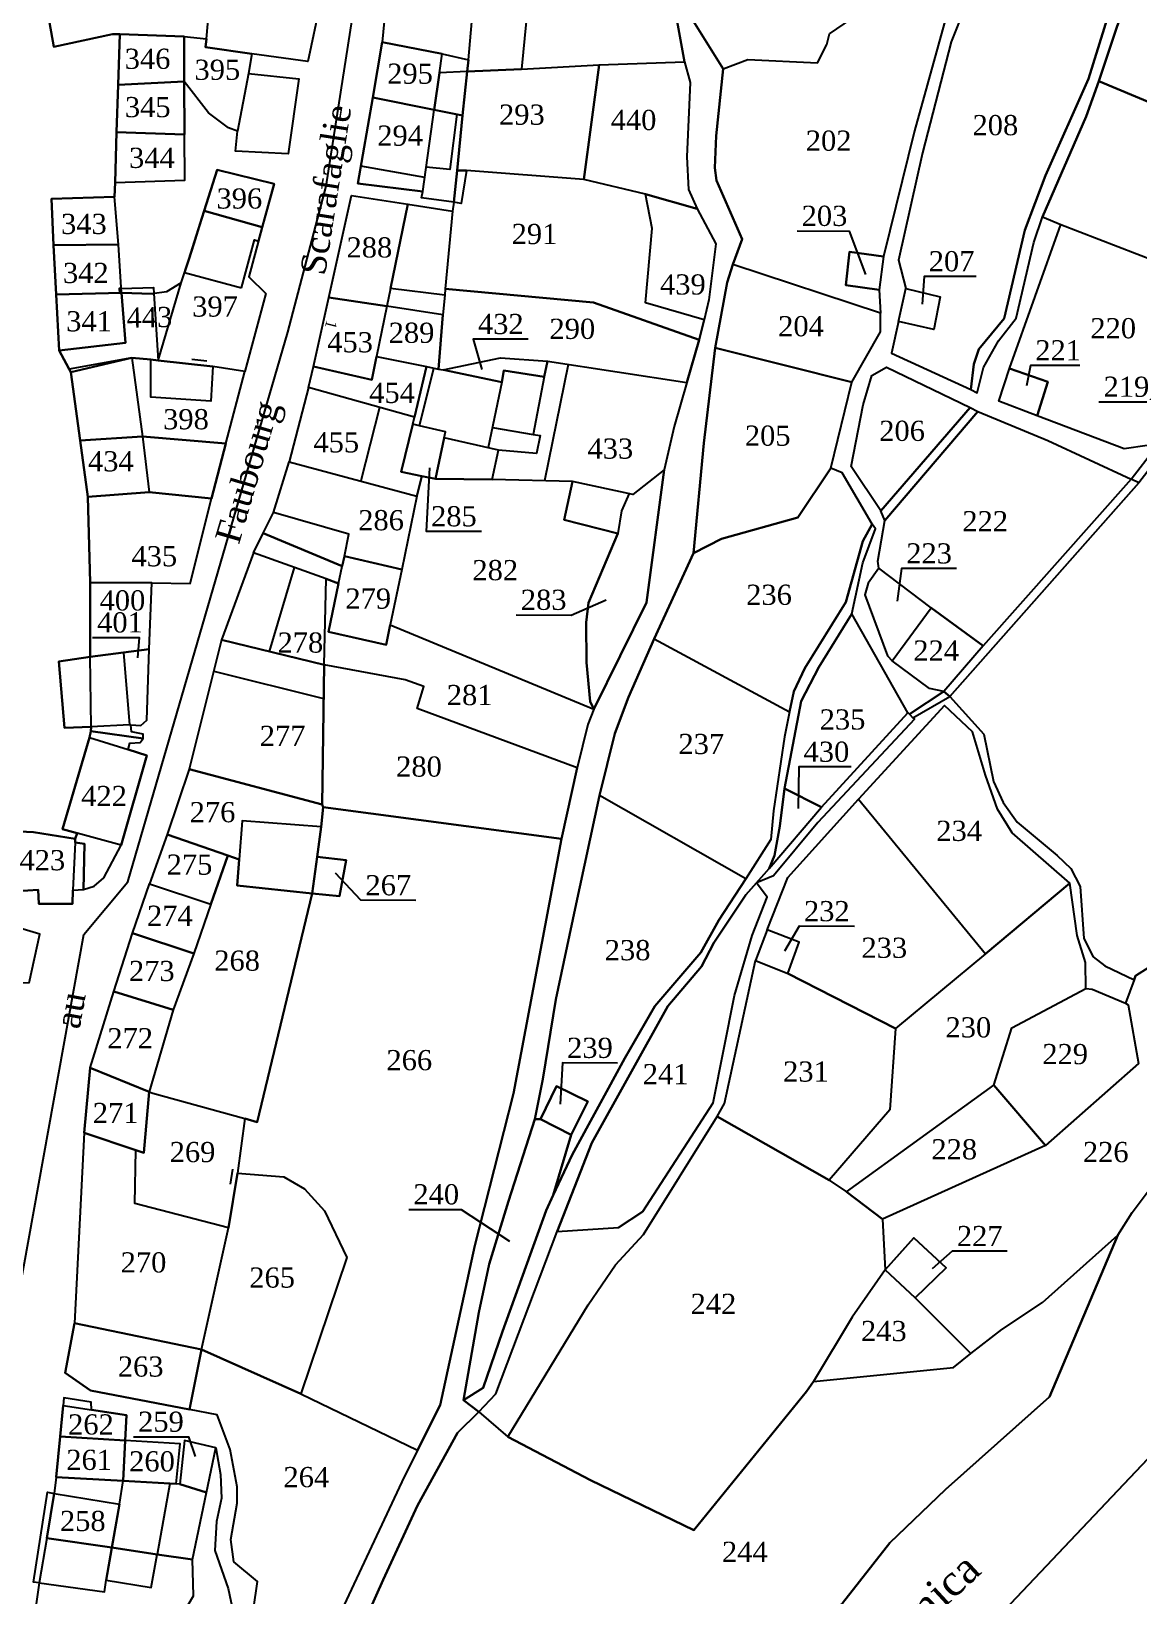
# Model space of a CAD drawing. Extents: x 1207165 to 1207735, y 6152763 to 6153552.
# Drawn here: x 1207307.9 to 1207417.7, y 6153035.8 to 6153190.9 of the extents above; entities that cross this region are included whole.
import ezdxf

# ---------------------------------------------------------------- set-up
doc = ezdxf.new("R2010")
doc.units = 0
doc.linetypes.add('CONTINU', pattern=[0])
doc.layers.get('0').update_dxf_attribs({"linetype": 'CONTINU'})
for name, color, linetype in [('1LIEUDIT', 7, 'CONTINU'), ('1PARCELLE', 7, 'CONTINU'), ('1SECTION', 7, 'CONTINU'), ('1SUBDFISC', 7, 'CONTINU'), ('1SUBDSECT', 7, 'CONTINU'), ('1TRONFLUV', 7, 'CONTINU'), ('1ZONCOMM', 7, 'CONTINU'), ('3BATIDUR', 7, 'CONTINU'), ('3BATILEGER', 7, 'CONTINU'), ('3CHEMIN', 7, 'CONTINU'), ('3CIME', 7, 'CONTINU'), ('3FISCLINE', 7, 'CONTINUOUS'), ('3FLECHEPAR', 7, 'CONTINU'), ('3LIMNONPARC', 7, 'CONTINU'), ('3MURNONMI', 7, 'CONTINU'), ('3NUMVOIE', 7, 'CONTINU'), ('3PARCELLETEX', 7, 'CONTINU'), ('3PONT', 7, 'CONTINU'), ('3TRONFLUVTEX', 7, 'CONTINU'), ('3ZONCOMMTEX', 7, 'CONTINU')]:
    doc.layers.add(name, color=color, linetype=linetype)
doc.styles.get("Standard").update_dxf_attribs({"font": 'Times New Roman'})

# ---------------------------------------------------------------- blocks, each defined once
blk = doc.blocks.new('MURNOMI')
blk.add_line((-0.75, 0.5), (0.75, 0.5))

msp = doc.modelspace()

# ---------------------------------------------------------------- linework, layer by layer
at = {"layer": '1LIEUDIT'}
for points in [[(1207532.13, 6153272.88), (1207497.33, 6153228.06), (1207495.5, 6153225.64), (1207492.84, 6153222.69), (1207448.62, 6153096.07), (1207422.78, 6153053.73), (1207351.23, 6152978.21)], [(1207338, 6153026.56), (1207342.82, 6153037.37), (1207346.25, 6153044.75), (1207350.2, 6153051.95), (1207352.31, 6153054.03), (1207350.79, 6153055.17), (1207352.32, 6153063.87), (1207353.33, 6153068.65), (1207355.25, 6153074.91), (1207357.86, 6153083.03), (1207358.67, 6153086.99), (1207359.96, 6153094.91), (1207361.87, 6153103.92), (1207364.28, 6153115.11), (1207365.81, 6153121.27), (1207367.17, 6153124.87), (1207369.7, 6153130.66), (1207373.59, 6153139.14), (1207374.63, 6153150.05), (1207375.76, 6153159.49), (1207376.95, 6153165.97), (1207377.51, 6153167.76), (1207378.42, 6153170.25), (1207375.87, 6153176.09), (1207375.7, 6153177.33), (1207375.83, 6153180.51), (1207376.54, 6153187.14), (1207373.56, 6153191.9)], [(1207373.56, 6153191.9), (1207376.54, 6153187.14), (1207375.83, 6153180.51), (1207375.7, 6153177.33), (1207375.87, 6153176.09), (1207378.42, 6153170.25), (1207377.51, 6153167.76), (1207376.95, 6153165.97), (1207375.76, 6153159.49), (1207374.63, 6153150.05), (1207373.59, 6153139.14), (1207369.7, 6153130.66), (1207367.17, 6153124.87), (1207365.81, 6153121.27), (1207364.28, 6153115.11), (1207361.87, 6153103.92), (1207359.96, 6153094.91), (1207358.67, 6153086.99), (1207357.86, 6153083.03), (1207355.25, 6153074.91), (1207353.33, 6153068.65), (1207352.32, 6153063.87), (1207350.79, 6153055.17), (1207352.31, 6153054.03), (1207350.2, 6153051.95), (1207346.25, 6153044.75), (1207342.82, 6153037.37), (1207338, 6153026.56)]]:
    msp.add_lwpolyline(points, dxfattribs=at)
at = {"layer": '1PARCELLE'}
for points in [[(1207354.68, 6153216.56), (1207357.89, 6153215.72), (1207359.07, 6153215.41), (1207361.03, 6153214.89), (1207363.07, 6153214.37), (1207361.07, 6153209.79), (1207360.4, 6153205.92), (1207359.69, 6153201.77), (1207357.47, 6153196.59), (1207356.55, 6153187.13), (1207351.16, 6153186.88), (1207351.28, 6153188.04), (1207351.94, 6153195.62), (1207352.14, 6153199.07), (1207352.42, 6153203.75), (1207352.84, 6153207.62), (1207352.9, 6153208.23), (1207353.97, 6153213.78), (1207354.68, 6153216.56)], [(1207372.79, 6153210.84), (1207367.62, 6153212.89), (1207364.16, 6153214.08), (1207363.07, 6153214.37), (1207361.07, 6153209.79), (1207360.4, 6153205.92), (1207359.69, 6153201.77), (1207357.47, 6153196.59), (1207356.55, 6153187.13), (1207364.24, 6153187.56), (1207372.71, 6153187.86), (1207371.4, 6153195.14), (1207370.49, 6153199.59), (1207370.88, 6153202.44), (1207372.79, 6153210.84)], [(1207376.54, 6153187.14), (1207378.97, 6153188.08), (1207385.89, 6153187.74), (1207386.83, 6153189.56), (1207387.07, 6153190.61), (1207392.26, 6153194.2), (1207399.11, 6153194.03), (1207404.12, 6153206.34), (1207405.04, 6153208.37), (1207403.4, 6153208.47), (1207400.81, 6153208.97), (1207394.82, 6153210.93), (1207382.79, 6153212.93), (1207375.26, 6153213.85), (1207372.73, 6153200.11), (1207372.86, 6153198.94), (1207373.51, 6153197.06), (1207373.4, 6153194.02), (1207373.56, 6153191.9), (1207376.54, 6153187.14)], [(1207416.31, 6153197.65), (1207405.26, 6153202.38), (1207400.57, 6153193.4), (1207399.14, 6153189.84), (1207396.3, 6153178.81), (1207393.92, 6153168.19), (1207394.66, 6153165.37), (1207398.04, 6153164.55), (1207397.41, 6153161.3), (1207393.91, 6153162.09), (1207393.24, 6153158.96), (1207401.09, 6153155.37), (1207401.39, 6153157.89), (1207401.88, 6153159.37), (1207404.4, 6153162.41), (1207406.45, 6153171.17), (1207408.48, 6153176.58), (1207412.77, 6153186.16), (1207416.31, 6153197.65)], [(1207352.14, 6153199.07), (1207349.42, 6153199.58), (1207348.51, 6153191.99), (1207343.03, 6153192.85), (1207342.74, 6153189.78), (1207348.69, 6153188.63), (1207351.28, 6153188.04), (1207351.94, 6153195.62), (1207352.14, 6153199.07)], [(1207425.09, 6153165.91), (1207425.74, 6153165.64), (1207429.11, 6153164.43), (1207431.76, 6153168.51), (1207441.71, 6153184.71), (1207442.18, 6153185.91), (1207438.05, 6153188.94), (1207426.33, 6153193.83), (1207417.48, 6153197.03), (1207413.79, 6153185.92), (1207430.15, 6153179.09), (1207425.09, 6153165.91)], [(1207329.83, 6153188.64), (1207325.23, 6153189.29), (1207325.32, 6153190.14), (1207325.79, 6153195.35), (1207336.59, 6153193.62), (1207335.38, 6153187.87), (1207329.83, 6153188.64)], [(1207392.02, 6153165.23), (1207392.13, 6153162.93), (1207377.51, 6153167.76), (1207378.42, 6153170.25), (1207375.87, 6153176.09), (1207375.7, 6153177.33), (1207375.83, 6153180.51), (1207376.54, 6153187.14), (1207378.97, 6153188.08), (1207385.89, 6153187.74), (1207386.83, 6153189.56), (1207387.07, 6153190.61), (1207392.26, 6153194.2), (1207399.11, 6153194.03), (1207395.5, 6153181.01), (1207392.42, 6153168.55), (1207389.06, 6153169.02), (1207388.71, 6153165.72), (1207392.02, 6153165.23)], [(1207316.72, 6153190.6), (1207316.56, 6153185.57), (1207323.11, 6153185.9), (1207323.09, 6153190.36), (1207316.72, 6153190.6)], [(1207323.11, 6153185.9), (1207323.09, 6153190.36), (1207325.32, 6153190.14), (1207325.23, 6153189.29), (1207329.83, 6153188.64), (1207329.48, 6153186.69), (1207334.47, 6153186.17), (1207333.43, 6153178.72), (1207328.19, 6153178.98), (1207328.4, 6153180.96), (1207327.51, 6153181.29), (1207325.53, 6153182.78), (1207323.11, 6153185.9)], [(1207342.74, 6153189.78), (1207348.69, 6153188.63), (1207351.28, 6153188.04), (1207351.16, 6153186.88), (1207350.71, 6153182.54), (1207347.9, 6153183.09), (1207341.8, 6153184.3), (1207342.74, 6153189.78)], [(1207368.85, 6153174.72), (1207362.72, 6153176.19), (1207364.24, 6153187.56), (1207372.71, 6153187.86), (1207373.26, 6153185.78), (1207372.94, 6153178.42), (1207373.1, 6153175.19), (1207373.95, 6153173.27), (1207368.85, 6153174.72)], [(1207350.71, 6153182.54), (1207351.16, 6153186.88), (1207356.55, 6153187.13), (1207364.24, 6153187.56), (1207362.72, 6153176.19), (1207351.1, 6153177.07), (1207350.16, 6153177.06), (1207350.71, 6153182.54)], [(1207316.56, 6153185.57), (1207316.41, 6153180.87), (1207323.14, 6153180.63), (1207323.11, 6153185.9), (1207316.56, 6153185.57)], [(1207410.01, 6153171.73), (1207425.09, 6153165.91), (1207430.15, 6153179.09), (1207413.79, 6153185.92), (1207412.52, 6153182.43), (1207408.21, 6153172.47), (1207410.01, 6153171.73)], [(1207341.8, 6153184.3), (1207347.9, 6153183.09), (1207350.71, 6153182.54), (1207350.16, 6153177.06), (1207349.85, 6153173.92), (1207346.65, 6153174.36), (1207346.75, 6153175), (1207340.33, 6153175.79), (1207341.8, 6153184.3)], [(1207316.41, 6153180.87), (1207316.25, 6153175.87), (1207323.16, 6153176.1), (1207323.14, 6153180.63), (1207316.41, 6153180.87)], [(1207325.09, 6153173.08), (1207326.37, 6153177.13), (1207332.02, 6153175.74), (1207330.85, 6153171.45), (1207325.09, 6153173.08)], [(1207350.16, 6153177.06), (1207349.85, 6153173.92), (1207349.7, 6153173.05), (1207348.99, 6153165.34), (1207363.69, 6153164), (1207374.15, 6153160.29), (1207374.67, 6153162.27), (1207368.83, 6153163.96), (1207369.49, 6153171.34), (1207368.85, 6153174.72), (1207362.72, 6153176.19), (1207351.1, 6153177.07), (1207350.16, 6153177.06)], [(1207316.21, 6153174.46), (1207309.97, 6153174.26), (1207310.16, 6153169.68), (1207316.58, 6153169.75), (1207316.21, 6153174.46)], [(1207349.7, 6153173.05), (1207348.99, 6153165.34), (1207348.94, 6153164.73), (1207348.74, 6153162.78), (1207343.21, 6153163.62), (1207337.45, 6153164.49), (1207339.7, 6153174.58), (1207345.27, 6153173.73), (1207349.7, 6153173.05)], [(1207374.67, 6153162.27), (1207368.83, 6153163.96), (1207369.49, 6153171.34), (1207368.85, 6153174.72), (1207373.95, 6153173.27), (1207375.8, 6153169.8), (1207375.11, 6153164.25), (1207374.67, 6153162.27)], [(1207325.09, 6153173.08), (1207330.85, 6153171.45), (1207329.52, 6153166.54), (1207331.19, 6153164.87), (1207329.13, 6153157.16), (1207325.94, 6153157.63), (1207320.54, 6153158.25), (1207322.8, 6153165.95), (1207323.57, 6153168.25), (1207325.09, 6153173.08)], [(1207407.67, 6153152.76), (1207408.73, 6153156.14), (1207404.93, 6153157.43), (1207410.01, 6153171.73), (1207425.09, 6153165.91), (1207425.74, 6153165.64), (1207423.38, 6153161.51), (1207426.34, 6153160.03), (1207422.89, 6153154.65), (1207418.57, 6153149.83), (1207416.3, 6153149.47), (1207407.67, 6153152.76)], [(1207310.16, 6153169.68), (1207310.42, 6153164.77), (1207316.88, 6153164.94), (1207316.58, 6153169.75), (1207310.16, 6153169.68)], [(1207392.13, 6153162.93), (1207377.51, 6153167.76), (1207376.95, 6153165.97), (1207375.76, 6153159.49), (1207389.3, 6153156.1), (1207392.13, 6153161.09), (1207392.13, 6153162.93)], [(1207392.02, 6153165.23), (1207388.71, 6153165.72), (1207389.06, 6153169.02), (1207392.42, 6153168.55), (1207392.02, 6153165.23)], [(1207310.42, 6153164.77), (1207310.7, 6153159.22), (1207317.29, 6153159.99), (1207316.88, 6153164.94), (1207310.42, 6153164.77)], [(1207310.7, 6153159.22), (1207311.87, 6153157.09), (1207317.93, 6153158.51), (1207319.79, 6153158.34), (1207320.54, 6153158.25), (1207322.8, 6153165.95), (1207321.37, 6153165.03), (1207319.93, 6153164.85), (1207316.88, 6153164.94), (1207317.29, 6153159.99), (1207310.7, 6153159.22)], [(1207374.15, 6153160.29), (1207363.69, 6153164), (1207348.99, 6153165.34), (1207348.94, 6153164.73), (1207348.74, 6153162.78), (1207348.33, 6153157.39), (1207348.77, 6153157.3), (1207354.47, 6153158.52), (1207359.13, 6153158.16), (1207372.95, 6153156.05), (1207374.15, 6153160.29)], [(1207393.91, 6153162.09), (1207394.66, 6153165.37), (1207398.04, 6153164.55), (1207397.41, 6153161.3), (1207393.91, 6153162.09)], [(1207343.21, 6153163.62), (1207342.18, 6153158.64), (1207341.71, 6153156.32), (1207335.92, 6153157.66), (1207337.45, 6153164.49), (1207343.21, 6153163.62)], [(1207348.74, 6153162.78), (1207343.21, 6153163.62), (1207342.18, 6153158.64), (1207347.13, 6153157.63), (1207347.86, 6153157.49), (1207348.33, 6153157.39), (1207348.74, 6153162.78)], [(1207311.87, 6153157.09), (1207312.79, 6153150.32), (1207318.99, 6153150.69), (1207327.23, 6153150), (1207329.13, 6153157.16), (1207325.94, 6153157.63), (1207320.54, 6153158.25), (1207319.79, 6153158.34), (1207317.93, 6153158.51), (1207311.87, 6153157.09)], [(1207342.18, 6153158.64), (1207347.13, 6153157.63), (1207345.93, 6153152.63), (1207335.44, 6153155.56), (1207335.92, 6153157.66), (1207341.71, 6153156.32), (1207342.18, 6153158.64)], [(1207348.77, 6153157.3), (1207354.47, 6153158.52), (1207359.13, 6153158.16), (1207358.78, 6153156.61), (1207354.78, 6153157.24), (1207354.61, 6153156.1), (1207348.77, 6153157.3)], [(1207389.3, 6153156.1), (1207375.76, 6153159.49), (1207374.63, 6153150.05), (1207373.59, 6153139.14), (1207376.37, 6153140.57), (1207383.93, 6153142.68), (1207387.22, 6153147.56), (1207389.3, 6153156.1)], [(1207347.13, 6153157.63), (1207347.86, 6153157.49), (1207348.33, 6153157.39), (1207348.77, 6153157.3), (1207354.61, 6153156.1), (1207354.78, 6153157.24), (1207358.78, 6153156.61), (1207359.13, 6153158.16), (1207372.95, 6153156.05), (1207371.67, 6153151.69), (1207370.7, 6153147.4), (1207367.58, 6153144.96), (1207361.59, 6153146.25), (1207353.63, 6153146.45), (1207348.02, 6153146.5), (1207348.89, 6153150.56), (1207349.02, 6153151.18), (1207346.43, 6153151.77), (1207345.77, 6153151.92), (1207345.93, 6153152.63), (1207347.13, 6153157.63)], [(1207401.04, 6153153.58), (1207392.16, 6153143.33), (1207389.24, 6153147.72), (1207390.42, 6153153.84), (1207391.28, 6153156.75), (1207392.72, 6153157.57), (1207401.04, 6153153.58)], [(1207407.67, 6153152.76), (1207403.86, 6153154.21), (1207404.93, 6153157.43), (1207408.73, 6153156.14), (1207407.67, 6153152.76)], [(1207345.77, 6153151.92), (1207345.93, 6153152.63), (1207335.44, 6153155.56), (1207333.53, 6153148.2), (1207346.18, 6153144.8), (1207346.68, 6153146.78), (1207344.62, 6153147.22), (1207345.77, 6153151.92)], [(1207402.3, 6153129.97), (1207397.17, 6153133.73), (1207391.98, 6153137.65), (1207391.86, 6153138.35), (1207392.57, 6153142.39), (1207401.79, 6153153.17), (1207408.71, 6153150.3), (1207416.98, 6153146.48), (1207402.3, 6153129.97)], [(1207312.79, 6153150.32), (1207313.55, 6153144.72), (1207319.62, 6153145.2), (1207325.8, 6153144.56), (1207327.23, 6153150), (1207318.99, 6153150.69), (1207312.79, 6153150.32)], [(1207348.02, 6153146.5), (1207348.89, 6153150.56), (1207349.02, 6153151.18), (1207346.43, 6153151.77), (1207345.77, 6153151.92), (1207344.62, 6153147.22), (1207346.68, 6153146.78), (1207348.02, 6153146.5)], [(1207346.18, 6153144.8), (1207344.69, 6153137.53), (1207338.99, 6153138.86), (1207338.78, 6153137.84), (1207330.93, 6153141.11), (1207331.95, 6153143.16), (1207333.53, 6153148.2), (1207346.18, 6153144.8)], [(1207387.22, 6153147.56), (1207383.93, 6153142.68), (1207376.37, 6153140.57), (1207373.59, 6153139.14), (1207369.7, 6153130.66), (1207383.13, 6153123.42), (1207383.54, 6153125.43), (1207384.63, 6153127.74), (1207388.7, 6153134.28), (1207390.4, 6153140.34), (1207391.32, 6153142.01), (1207388.35, 6153147.11), (1207387.22, 6153147.56)], [(1207361.59, 6153146.25), (1207353.63, 6153146.45), (1207348.02, 6153146.5), (1207346.68, 6153146.78), (1207346.18, 6153144.8), (1207344.69, 6153137.53), (1207343.54, 6153132.04), (1207363.71, 6153123.69), (1207363.35, 6153124.43), (1207363, 6153128.29), (1207362.95, 6153132.27), (1207363.18, 6153134.22), (1207366.11, 6153141.09), (1207360.78, 6153142.45), (1207361.59, 6153146.25)], [(1207370.7, 6153147.4), (1207367.58, 6153144.96), (1207361.59, 6153146.25), (1207360.78, 6153142.45), (1207366.11, 6153141.09), (1207363.18, 6153134.22), (1207362.95, 6153132.27), (1207363, 6153128.29), (1207363.35, 6153124.43), (1207363.71, 6153123.69), (1207368.94, 6153134.26), (1207370.7, 6153147.4)], [(1207313.55, 6153144.72), (1207313.79, 6153136.25), (1207319.9, 6153136.2), (1207323.7, 6153136.12), (1207325.8, 6153144.56), (1207319.62, 6153145.2), (1207313.55, 6153144.72)], [(1207344.69, 6153137.53), (1207343.54, 6153132.04), (1207343.14, 6153130.06), (1207337.43, 6153131.35), (1207338.42, 6153136.12), (1207337.17, 6153136.6), (1207329.97, 6153139.18), (1207330.93, 6153141.11), (1207338.78, 6153137.84), (1207338.99, 6153138.86), (1207344.69, 6153137.53)], [(1207336.98, 6153128.06), (1207337.17, 6153136.6), (1207329.97, 6153139.18), (1207326.82, 6153130.56), (1207336.98, 6153128.06)], [(1207343.54, 6153132.04), (1207363.71, 6153123.69), (1207363.12, 6153122.16), (1207362.05, 6153117.85), (1207346.21, 6153123.76), (1207346.86, 6153125.91), (1207345, 6153126.6), (1207336.98, 6153128.06), (1207337.17, 6153136.6), (1207338.42, 6153136.12), (1207337.43, 6153131.35), (1207343.14, 6153130.06), (1207343.54, 6153132.04)], [(1207393.3, 6153128.47), (1207397.17, 6153133.73), (1207391.98, 6153137.65), (1207390.92, 6153136.18), (1207390.59, 6153135.02), (1207392.84, 6153128.98), (1207393.3, 6153128.47)], [(1207313.79, 6153136.25), (1207313.79, 6153128.85), (1207317.09, 6153129.29), (1207319.64, 6153129.63), (1207319.9, 6153136.2), (1207313.79, 6153136.25)], [(1207402.3, 6153129.97), (1207398.41, 6153125.42), (1207397.01, 6153125.74), (1207393.3, 6153128.47), (1207397.17, 6153133.73), (1207402.3, 6153129.97)], [(1207386.28, 6153113.97), (1207394.86, 6153123.3), (1207389.3, 6153133.13), (1207386.03, 6153127.83), (1207384.28, 6153124.46), (1207382.61, 6153115.83), (1207386.28, 6153113.97)], [(1207336.98, 6153128.06), (1207326.82, 6153130.56), (1207323.61, 6153117.72), (1207336.8, 6153114.23), (1207336.98, 6153128.06)], [(1207369.7, 6153130.66), (1207383.13, 6153123.42), (1207382.63, 6153120.94), (1207381.52, 6153113.6), (1207381.27, 6153110.76), (1207378.78, 6153106.85), (1207364.28, 6153115.11), (1207365.81, 6153121.27), (1207367.17, 6153124.87), (1207369.7, 6153130.66)], [(1207313.79, 6153128.85), (1207310.69, 6153128.41), (1207311.23, 6153121.82), (1207313.88, 6153121.94), (1207313.84, 6153121.5), (1207319.03, 6153120.77), (1207319.03, 6153121.21), (1207317.87, 6153121.42), (1207317.82, 6153122.12), (1207318.8, 6153122.07), (1207319.42, 6153122.6), (1207319.64, 6153129.63), (1207317.09, 6153129.29), (1207313.79, 6153128.85)], [(1207362.05, 6153117.85), (1207346.21, 6153123.76), (1207346.86, 6153125.91), (1207345, 6153126.6), (1207336.98, 6153128.06), (1207336.8, 6153114.23), (1207336.87, 6153113.97), (1207360.52, 6153110.81), (1207362.05, 6153117.85)], [(1207410.91, 6153106.44), (1207405.2, 6153111.43), (1207403.75, 6153113.78), (1207402.54, 6153117.12), (1207401.27, 6153121.43), (1207398.47, 6153124.03), (1207389.94, 6153114.76), (1207402.53, 6153099.42), (1207410.91, 6153106.44)], [(1207313.84, 6153121.5), (1207313.72, 6153120.87), (1207311.05, 6153111.78), (1207312.51, 6153111.38), (1207312.3, 6153110.81), (1207312.29, 6153110.46), (1207313.23, 6153110.33), (1207313.11, 6153105.79), (1207314.2, 6153106.15), (1207315.15, 6153106.95), (1207316.85, 6153110.19), (1207319.4, 6153119.1), (1207317.55, 6153119.67), (1207317.73, 6153120.3), (1207318.75, 6153120.37), (1207319.03, 6153120.77), (1207313.84, 6153121.5)], [(1207336.8, 6153114.23), (1207323.61, 6153117.72), (1207321.43, 6153111.27), (1207327.44, 6153109.17), (1207328.57, 6153108.78), (1207328.37, 6153106.21), (1207335.8, 6153105.42), (1207336.28, 6153109.04), (1207336.68, 6153112.03), (1207336.87, 6153113.97), (1207336.8, 6153114.23)], [(1207361.47, 6153081.5), (1207359.68, 6153075.5), (1207361.57, 6153079.49), (1207366.78, 6153089.09), (1207369.77, 6153094.23), (1207374.33, 6153099.56), (1207376.11, 6153102.77), (1207378.78, 6153106.85), (1207364.28, 6153115.11), (1207361.87, 6153103.92), (1207359.96, 6153094.91), (1207358.67, 6153086.99), (1207357.86, 6153083.03), (1207358.44, 6153083.04), (1207360.02, 6153086.31), (1207363.12, 6153084.79), (1207361.47, 6153081.5)], [(1207386.28, 6153113.97), (1207382.61, 6153115.83), (1207382.15, 6153112.07), (1207381.63, 6153109.16), (1207381.11, 6153107.9), (1207386.28, 6153113.97)], [(1207336.87, 6153113.97), (1207336.68, 6153112.03), (1207336.28, 6153109.04), (1207339.15, 6153108.7), (1207338.5, 6153105.14), (1207335.8, 6153105.42), (1207330.35, 6153082.73), (1207329.12, 6153083.1), (1207328.38, 6153077.69), (1207333, 6153077.31), (1207335.02, 6153076.13), (1207337.02, 6153073.95), (1207339.23, 6153069.31), (1207334.68, 6153055.8), (1207346.24, 6153050.23), (1207348.5, 6153054.69), (1207351.91, 6153070.53), (1207355.74, 6153085.57), (1207360.52, 6153110.81), (1207336.87, 6153113.97)], [(1207389.94, 6153114.76), (1207402.53, 6153099.42), (1207393.64, 6153092.04), (1207382.94, 6153097.47), (1207384.09, 6153100.59), (1207380.89, 6153101.8), (1207382.96, 6153106.98), (1207389.94, 6153114.76)], [(1207312.3, 6153110.81), (1207308.17, 6153111.5), (1207304.74, 6153111.65), (1207305.55, 6153105.56), (1207308.64, 6153105.77), (1207308.71, 6153104.38), (1207312.02, 6153104.38), (1207312.08, 6153105.74), (1207313.11, 6153105.79), (1207313.23, 6153110.33), (1207312.29, 6153110.46), (1207312.3, 6153110.81)], [(1207327.44, 6153109.17), (1207321.43, 6153111.27), (1207319.68, 6153106.35), (1207325.76, 6153104.34), (1207327.44, 6153109.17)], [(1207335.8, 6153105.42), (1207328.37, 6153106.21), (1207328.57, 6153108.78), (1207327.44, 6153109.17), (1207325.76, 6153104.34), (1207324.05, 6153099.45), (1207322.02, 6153093.87), (1207319.65, 6153085.75), (1207320, 6153085.61), (1207329.12, 6153083.1), (1207330.35, 6153082.73), (1207335.8, 6153105.42)], [(1207336.28, 6153109.04), (1207335.8, 6153105.42), (1207338.5, 6153105.14), (1207339.15, 6153108.7), (1207336.28, 6153109.04)], [(1207325.76, 6153104.34), (1207324.05, 6153099.45), (1207317.97, 6153101.47), (1207319.68, 6153106.35), (1207325.76, 6153104.34)], [(1207363.51, 6153080.7), (1207360.08, 6153071.91), (1207366.17, 6153072.3), (1207368.59, 6153073.87), (1207375.54, 6153084.65), (1207377.66, 6153095.3), (1207379.43, 6153101.24), (1207380.91, 6153105.03), (1207379.85, 6153106.48), (1207378.78, 6153105.26), (1207375.61, 6153100.53), (1207374.39, 6153098.17), (1207371.06, 6153094.23), (1207363.51, 6153080.7)], [(1207403.37, 6153086.41), (1207405.17, 6153092.1), (1207412.48, 6153096), (1207412.45, 6153098.58), (1207411.63, 6153101.23), (1207410.91, 6153106.44), (1207402.53, 6153099.42), (1207393.64, 6153092.04), (1207393.07, 6153083.95), (1207387.05, 6153077), (1207388.75, 6153075.85), (1207403.37, 6153086.41)], [(1207307.74, 6153096.55), (1207308.79, 6153101.36), (1207307.16, 6153101.88), (1207302.05, 6153101.69), (1207299.59, 6153101.05), (1207298.61, 6153096.64), (1207307.74, 6153096.55)], [(1207322.02, 6153093.87), (1207316.12, 6153095.68), (1207317.97, 6153101.47), (1207324.05, 6153099.45), (1207322.02, 6153093.87)], [(1207382.94, 6153097.47), (1207384.09, 6153100.59), (1207380.89, 6153101.8), (1207379.74, 6153098.78), (1207382.94, 6153097.47)], [(1207382.94, 6153097.47), (1207393.64, 6153092.04), (1207393.07, 6153083.95), (1207387.05, 6153077), (1207375.95, 6153083.31), (1207376.67, 6153084.58), (1207379.74, 6153098.78), (1207382.94, 6153097.47)], [(1207322.02, 6153093.87), (1207319.65, 6153085.75), (1207313.78, 6153088.11), (1207316.12, 6153095.68), (1207322.02, 6153093.87)], [(1207416.43, 6153094.53), (1207416.7, 6153094.36), (1207417.73, 6153088.55), (1207408.51, 6153080.42), (1207403.37, 6153086.41), (1207405.17, 6153092.1), (1207412.48, 6153096), (1207413.11, 6153095.93), (1207416.43, 6153094.53)], [(1207319.65, 6153085.75), (1207313.78, 6153088.11), (1207313.2, 6153081.67), (1207318.33, 6153079.96), (1207319.11, 6153079.71), (1207319.65, 6153085.75)], [(1207329.12, 6153083.1), (1207328.38, 6153077.69), (1207327.51, 6153072.25), (1207318.22, 6153074.67), (1207318.33, 6153079.96), (1207319.11, 6153079.71), (1207319.65, 6153085.75), (1207320, 6153085.61), (1207329.12, 6153083.1)], [(1207361.47, 6153081.5), (1207358.44, 6153083.04), (1207360.02, 6153086.31), (1207363.12, 6153084.79), (1207361.47, 6153081.5)], [(1207408.51, 6153080.42), (1207392.32, 6153073.11), (1207388.75, 6153075.85), (1207403.37, 6153086.41), (1207408.51, 6153080.42)], [(1207361.47, 6153081.5), (1207358.44, 6153083.04), (1207357.86, 6153083.03), (1207355.25, 6153074.91), (1207353.33, 6153068.65), (1207352.32, 6153063.87), (1207350.79, 6153055.17), (1207352.75, 6153056.42), (1207354.68, 6153061.98), (1207358.98, 6153074), (1207359.68, 6153075.5), (1207361.47, 6153081.5)], [(1207392.32, 6153073.11), (1207392.61, 6153068.1), (1207389.34, 6153063.42), (1207385.48, 6153057.04), (1207384.79, 6153056.03), (1207373.62, 6153042.3), (1207363.39, 6153047.25), (1207355.18, 6153051.55), (1207363.15, 6153064.65), (1207365.86, 6153068.61), (1207368.65, 6153071.6), (1207375.95, 6153083.31), (1207387.05, 6153077), (1207388.75, 6153075.85), (1207392.32, 6153073.11)], [(1207318.33, 6153079.96), (1207313.2, 6153081.67), (1207312.22, 6153062.83), (1207324.83, 6153060.21), (1207327.51, 6153072.25), (1207318.22, 6153074.67), (1207318.33, 6153079.96)], [(1207328.38, 6153077.69), (1207333, 6153077.31), (1207335.02, 6153076.13), (1207337.02, 6153073.95), (1207339.23, 6153069.31), (1207334.68, 6153055.8), (1207324.83, 6153060.21), (1207327.51, 6153072.25), (1207328.38, 6153077.69)], [(1207401.1, 6153059.82), (1207404.17, 6153062.19), (1207408.2, 6153064.87), (1207415.66, 6153071.55), (1207408.9, 6153055.52), (1207398.57, 6153046.33), (1207393.07, 6153041.03), (1207388.36, 6153035.05), (1207378.42, 6153026.87), (1207362.38, 6153013.29), (1207338, 6153026.56), (1207342.82, 6153037.37), (1207346.25, 6153044.75), (1207350.2, 6153051.95), (1207352.31, 6153054.03), (1207355.18, 6153051.55), (1207363.39, 6153047.25), (1207373.62, 6153042.3), (1207384.79, 6153056.03), (1207385.48, 6153057.04), (1207399.37, 6153058.41), (1207401.1, 6153059.82)], [(1207392.61, 6153068.1), (1207395.45, 6153071.29), (1207398.65, 6153068.3), (1207395.58, 6153065.32), (1207392.61, 6153068.1)], [(1207401.1, 6153059.82), (1207395.58, 6153065.32), (1207392.61, 6153068.1), (1207389.34, 6153063.42), (1207385.48, 6153057.04), (1207399.37, 6153058.41), (1207401.1, 6153059.82)], [(1207312.22, 6153062.83), (1207324.83, 6153060.21), (1207323.62, 6153054.25), (1207313.83, 6153056.15), (1207311.3, 6153057.9), (1207312.22, 6153062.83)], [(1207334.68, 6153055.8), (1207346.24, 6153050.23), (1207344.69, 6153047.09), (1207335.68, 6153027.92), (1207329.27, 6153031.26), (1207329.98, 6153034.47), (1207330.38, 6153037.21), (1207328.04, 6153039.17), (1207327.74, 6153041.38), (1207328.37, 6153044.98), (1207328.37, 6153046.61), (1207327.67, 6153050.31), (1207326.39, 6153053.74), (1207323.62, 6153054.25), (1207324.83, 6153060.21), (1207334.68, 6153055.8)], [(1207310.8, 6153051.57), (1207317.25, 6153051.18), (1207317.39, 6153053.7), (1207313.91, 6153054.24), (1207313.89, 6153054.97), (1207311.17, 6153055.42), (1207311.11, 6153054.67), (1207310.8, 6153051.57)], [(1207310.8, 6153051.57), (1207317.25, 6153051.18), (1207317.05, 6153047.19), (1207310.41, 6153047.54), (1207310.8, 6153051.57)], [(1207325.32, 6153046.04), (1207326.26, 6153050.47), (1207326.7, 6153047.8), (1207326.8, 6153045.47), (1207326.32, 6153043.16), (1207326.13, 6153040.27), (1207327.46, 6153036.51), (1207327.96, 6153034.18), (1207327.77, 6153030.31), (1207331.02, 6153027.16), (1207334.47, 6153025.44), (1207330.2, 6153015.94), (1207326.41, 6153005.55), (1207312.08, 6153007.34), (1207317.99, 6153025.59), (1207324.03, 6153035.79), (1207323.94, 6153039.38), (1207325.32, 6153046.04)], [(1207317.25, 6153051.18), (1207317.05, 6153047.19), (1207321.69, 6153046.94), (1207322.32, 6153046.9), (1207322.7, 6153050.85), (1207317.25, 6153051.18)], [(1207322.66, 6153046.86), (1207325.32, 6153046.04), (1207326.26, 6153050.47), (1207323.14, 6153051.17), (1207322.66, 6153046.86)], [(1207317.05, 6153047.19), (1207310.41, 6153047.54), (1207310.23, 6153045.94), (1207309.49, 6153041.52), (1207315.94, 6153040.57), (1207320.44, 6153039.9), (1207323.94, 6153039.38), (1207325.32, 6153046.04), (1207322.66, 6153046.86), (1207322.32, 6153046.9), (1207321.69, 6153046.94), (1207317.05, 6153047.19)], [(1207323.94, 6153039.38), (1207320.44, 6153039.9), (1207315.94, 6153040.57), (1207309.49, 6153041.52), (1207308.74, 6153037.08), (1207308.33, 6153034.29), (1207309.66, 6153032.92), (1207315.83, 6153031.99), (1207314.96, 6153026.97), (1207317.99, 6153025.59), (1207324.03, 6153035.79), (1207323.94, 6153039.38)]]:
    msp.add_lwpolyline(points, close=True, dxfattribs=at)
for points in [[(1207309.01, 6153196.03), (1207310.2, 6153189.33), (1207315.99, 6153190.6), (1207316.72, 6153190.6), (1207316.56, 6153185.57), (1207316.41, 6153180.87), (1207316.25, 6153175.87), (1207316.21, 6153174.46), (1207309.97, 6153174.26), (1207310.16, 6153169.68), (1207310.42, 6153164.77), (1207310.7, 6153159.22), (1207311.87, 6153157.09), (1207312.79, 6153150.32), (1207313.55, 6153144.72), (1207313.79, 6153136.25), (1207313.79, 6153128.85), (1207310.69, 6153128.41), (1207311.23, 6153121.82), (1207313.88, 6153121.94), (1207313.84, 6153121.5), (1207313.72, 6153120.87), (1207311.05, 6153111.78), (1207312.51, 6153111.38), (1207312.3, 6153110.81), (1207308.17, 6153111.5), (1207304.74, 6153111.65)], [(1207417.74, 6153146.12), (1207399, 6153124.95), (1207402.39, 6153121.2), (1207403.35, 6153116.51), (1207404.29, 6153114.44), (1207405.68, 6153112.48), (1207409.64, 6153109.16), (1207410.99, 6153107.87), (1207411.92, 6153106.1), (1207412.29, 6153100.95), (1207413.21, 6153099.14), (1207414.37, 6153098.23), (1207417.27, 6153096.86), (1207417.42, 6153097.24), (1207420.14, 6153098.98)], [(1207420.14, 6153098.98), (1207417.42, 6153097.24), (1207417.27, 6153096.86), (1207416.43, 6153094.53), (1207416.7, 6153094.36), (1207417.73, 6153088.55), (1207408.51, 6153080.42), (1207392.32, 6153073.11), (1207392.61, 6153068.1), (1207395.45, 6153071.29), (1207398.65, 6153068.3), (1207395.58, 6153065.32), (1207401.1, 6153059.82), (1207401.1, 6153059.82), (1207404.17, 6153062.19), (1207408.2, 6153064.87), (1207415.66, 6153071.55), (1207417.08, 6153073.78), (1207423.04, 6153081.7)]]:
    msp.add_lwpolyline(points, dxfattribs=at)
at = {"layer": '1SECTION'}
msp.add_lwpolyline([(1207351.23, 6152978.21), (1207422.78, 6153053.73), (1207448.62, 6153096.07), (1207492.84, 6153222.69), (1207495.5, 6153225.64), (1207497.33, 6153228.06), (1207532.13, 6153272.88)], dxfattribs=at)
at = {"layer": '1SUBDFISC'}
msp.add_lwpolyline([(1207304.74, 6153111.65), (1207308.17, 6153111.5), (1207312.3, 6153110.81), (1207312.51, 6153111.38), (1207311.05, 6153111.78), (1207313.72, 6153120.87), (1207313.84, 6153121.5), (1207313.88, 6153121.94), (1207311.23, 6153121.82), (1207310.69, 6153128.41), (1207313.79, 6153128.85), (1207313.79, 6153136.25), (1207313.55, 6153144.72), (1207312.79, 6153150.32), (1207311.87, 6153157.09), (1207310.7, 6153159.22), (1207310.42, 6153164.77), (1207310.16, 6153169.68), (1207309.97, 6153174.26), (1207316.21, 6153174.46), (1207316.25, 6153175.87), (1207316.41, 6153180.87), (1207316.56, 6153185.57), (1207316.72, 6153190.6), (1207315.99, 6153190.6), (1207310.2, 6153189.33), (1207309.01, 6153196.03)], dxfattribs=at)
at = {"layer": '1SUBDSECT'}
msp.add_lwpolyline([(1207351.23, 6152978.21), (1207422.78, 6153053.73), (1207448.62, 6153096.07), (1207492.84, 6153222.69), (1207495.5, 6153225.64), (1207497.33, 6153228.06), (1207532.13, 6153272.88)], dxfattribs=at)
at = {"layer": '1TRONFLUV'}
for points in [[(1207492.84, 6153222.69), (1207448.62, 6153096.07), (1207422.78, 6153053.73), (1207351.23, 6152978.21)], [(1207388.36, 6153035.05), (1207393.07, 6153041.03), (1207398.57, 6153046.33), (1207408.9, 6153055.52), (1207415.66, 6153071.55), (1207417.08, 6153073.78), (1207423.04, 6153081.7), (1207423.5, 6153084.9), (1207424.03, 6153085.85), (1207425.84, 6153088.17), (1207430.26, 6153092.27), (1207430.78, 6153095.36), (1207433.47, 6153103.26), (1207439.62, 6153122.42), (1207444.96, 6153138.52), (1207446.37, 6153142.21), (1207449, 6153149.22), (1207450.67, 6153152.62), (1207451.68, 6153155.63), (1207452.59, 6153159.44), (1207454.4, 6153166.05), (1207463.72, 6153199.79)], [(1207416.31, 6153197.65), (1207412.77, 6153186.16), (1207408.48, 6153176.58), (1207406.45, 6153171.17), (1207404.4, 6153162.41), (1207401.88, 6153159.37), (1207401.39, 6153157.89), (1207401.09, 6153155.37), (1207401.72, 6153155.04), (1207402.36, 6153157.54), (1207403.82, 6153160.18), (1207405.6, 6153162.44), (1207407.34, 6153169.93), (1207408.21, 6153172.47), (1207412.52, 6153182.43), (1207413.79, 6153185.92), (1207413.79, 6153185.92), (1207417.48, 6153197.03)], [(1207371.4, 6153195.14), (1207372.71, 6153187.86), (1207373.26, 6153185.78), (1207372.94, 6153178.42), (1207373.1, 6153175.19), (1207373.95, 6153173.27), (1207375.8, 6153169.8), (1207375.11, 6153164.25), (1207374.67, 6153162.27), (1207374.15, 6153160.29), (1207372.95, 6153156.05), (1207371.67, 6153151.69), (1207370.7, 6153147.4), (1207368.94, 6153134.26), (1207368.94, 6153134.26), (1207363.71, 6153123.69), (1207363.12, 6153122.16), (1207362.05, 6153117.85), (1207360.52, 6153110.81), (1207355.74, 6153085.57), (1207351.91, 6153070.53), (1207348.5, 6153054.69), (1207346.24, 6153050.23), (1207344.69, 6153047.09), (1207335.68, 6153027.92)], [(1207338, 6153026.56), (1207342.82, 6153037.37), (1207346.25, 6153044.75), (1207350.2, 6153051.95), (1207352.31, 6153054.03), (1207350.79, 6153055.17), (1207352.32, 6153063.87), (1207353.33, 6153068.65), (1207355.25, 6153074.91), (1207357.86, 6153083.03), (1207358.67, 6153086.99), (1207359.96, 6153094.91), (1207361.87, 6153103.92), (1207364.28, 6153115.11), (1207365.81, 6153121.27), (1207367.17, 6153124.87), (1207369.7, 6153130.66), (1207373.59, 6153139.14), (1207374.63, 6153150.05), (1207375.76, 6153159.49), (1207376.95, 6153165.97), (1207377.51, 6153167.76), (1207378.42, 6153170.25), (1207375.87, 6153176.09), (1207375.7, 6153177.33), (1207375.83, 6153180.51), (1207376.54, 6153187.14), (1207373.56, 6153191.9)]]:
    msp.add_lwpolyline(points, dxfattribs=at)
for points in [[(1207401.04, 6153153.58), (1207401.79, 6153153.17), (1207392.57, 6153142.39), (1207392.16, 6153143.33), (1207401.04, 6153153.58)], [(1207402.3, 6153129.97), (1207398.41, 6153125.42), (1207399, 6153124.95), (1207417.74, 6153146.12), (1207416.98, 6153146.48), (1207402.3, 6153129.97)], [(1207379.85, 6153106.48), (1207381.11, 6153107.9), (1207381.63, 6153109.16), (1207382.15, 6153112.07), (1207382.61, 6153115.83), (1207384.28, 6153124.46), (1207386.03, 6153127.83), (1207389.3, 6153133.13), (1207390.37, 6153138.18), (1207391.64, 6153141.55), (1207391.32, 6153142.01), (1207390.4, 6153140.34), (1207388.7, 6153134.28), (1207384.63, 6153127.74), (1207383.54, 6153125.43), (1207383.13, 6153123.42), (1207382.63, 6153120.94), (1207381.52, 6153113.6), (1207381.27, 6153110.76), (1207378.78, 6153106.85), (1207376.11, 6153102.77), (1207374.33, 6153099.56), (1207369.77, 6153094.23), (1207366.78, 6153089.09), (1207361.57, 6153079.49), (1207359.68, 6153075.5), (1207358.98, 6153074), (1207354.68, 6153061.98), (1207352.75, 6153056.42), (1207350.79, 6153055.17), (1207352.31, 6153054.03), (1207354, 6153055.81), (1207360.08, 6153071.91), (1207363.51, 6153080.7), (1207371.06, 6153094.23), (1207374.39, 6153098.17), (1207375.61, 6153100.53), (1207378.78, 6153105.26), (1207379.85, 6153106.48)], [(1207381.11, 6153107.9), (1207386.28, 6153113.97), (1207394.86, 6153123.3), (1207395, 6153123.17), (1207395.35, 6153122.83), (1207395.51, 6153122.69), (1207385.94, 6153112.44), (1207381.53, 6153107.17), (1207379.85, 6153106.48), (1207381.11, 6153107.9)]]:
    msp.add_lwpolyline(points, close=True, dxfattribs=at)
at = {"layer": '1ZONCOMM'}
for points in [[(1207313.17, 6153101.35), (1207317.51, 6153106.57), (1207333.39, 6153161.04), (1207337.19, 6153175.53), (1207340.81, 6153198.86), (1207344.32, 6153214.45), (1207350.6, 6153232.88), (1207353.62, 6153243.88), (1207360.73, 6153270.34), (1207363.94, 6153280.55), (1207369.42, 6153287.48), (1207380.2, 6153297.72), (1207386.67, 6153301.88), (1207403.04, 6153315.16), (1207412.78, 6153320.73), (1207429.84, 6153338.09)], [(1207268.16, 6152820.4), (1207278.48, 6152944.51), (1207290.51, 6153007.68), (1207305.22, 6153057.45), (1207313.17, 6153101.35)], [(1207268.16, 6152820.4), (1207278.48, 6152944.51), (1207290.51, 6153007.68), (1207305.22, 6153057.45), (1207313.17, 6153101.35)]]:
    msp.add_lwpolyline(points, dxfattribs=at)
at = {"layer": '3BATIDUR'}
for points in [[(1207336.59, 6153193.62), (1207335.38, 6153187.87), (1207329.83, 6153188.64), (1207325.23, 6153189.29), (1207325.32, 6153190.14), (1207325.79, 6153195.35), (1207336.59, 6153193.62)], [(1207323.11, 6153185.9), (1207316.56, 6153185.57), (1207316.72, 6153190.6), (1207323.09, 6153190.36), (1207323.11, 6153185.9)], [(1207348.43, 6153186.75), (1207348.69, 6153188.63), (1207342.74, 6153189.78), (1207341.8, 6153184.3), (1207347.9, 6153183.09), (1207348.43, 6153186.75)], [(1207316.41, 6153180.87), (1207316.56, 6153185.57), (1207323.11, 6153185.9), (1207323.14, 6153180.63), (1207316.41, 6153180.87)], [(1207347.9, 6153183.09), (1207341.8, 6153184.3), (1207340.33, 6153175.79), (1207346.75, 6153175), (1207347.9, 6153183.09)], [(1207347.9, 6153183.09), (1207350.71, 6153182.54), (1207350.16, 6153177.06), (1207349.85, 6153173.92), (1207346.65, 6153174.36), (1207346.75, 6153175), (1207347.9, 6153183.09)], [(1207316.41, 6153180.87), (1207316.25, 6153175.87), (1207323.16, 6153176.1), (1207323.14, 6153180.63), (1207316.41, 6153180.87)], [(1207328.8, 6153165.44), (1207330.08, 6153170.19), (1207330.48, 6153170.08), (1207332.02, 6153175.74), (1207326.37, 6153177.13), (1207325.09, 6153173.08), (1207324.6, 6153171.52), (1207324.05, 6153169.79), (1207323.57, 6153168.25), (1207323.15, 6153166.97), (1207328.8, 6153165.44)], [(1207349.85, 6153173.92), (1207350.16, 6153177.06), (1207351.1, 6153177.07), (1207350.56, 6153173.81), (1207349.85, 6153173.92)], [(1207343.56, 6153165.36), (1207343.21, 6153163.62), (1207337.45, 6153164.49), (1207339.7, 6153174.58), (1207345.27, 6153173.73), (1207343.56, 6153165.36)], [(1207392.42, 6153168.55), (1207392.02, 6153165.23), (1207388.71, 6153165.72), (1207389.06, 6153169.02), (1207392.42, 6153168.55)], [(1207316.88, 6153164.94), (1207316.43, 6153164.92), (1207310.42, 6153164.77), (1207310.7, 6153159.22), (1207317.29, 6153159.99), (1207316.88, 6153164.94)], [(1207316.88, 6153164.94), (1207319.93, 6153164.85), (1207320.11, 6153164.88), (1207320.54, 6153158.25), (1207319.79, 6153158.34), (1207317.93, 6153158.51), (1207311.71, 6153157.38), (1207310.7, 6153159.22), (1207317.29, 6153159.99), (1207316.88, 6153164.94)], [(1207316.88, 6153164.94), (1207316.86, 6153165.38), (1207316.67, 6153165.37), (1207316.68, 6153164.94), (1207316.88, 6153164.94)], [(1207316.88, 6153164.94), (1207316.86, 6153165.38), (1207320.06, 6153165.47), (1207320.11, 6153164.88), (1207319.93, 6153164.85), (1207316.88, 6153164.94)], [(1207393.91, 6153162.09), (1207394.66, 6153165.37), (1207398.04, 6153164.55), (1207397.41, 6153161.3), (1207393.91, 6153162.09)], [(1207343.21, 6153163.62), (1207342.18, 6153158.64), (1207341.71, 6153156.32), (1207335.92, 6153157.66), (1207337.45, 6153164.49), (1207343.21, 6153163.62)], [(1207348.74, 6153162.78), (1207343.21, 6153163.62), (1207342.18, 6153158.64), (1207347.13, 6153157.63), (1207347.86, 6153157.49), (1207348.33, 6153157.39), (1207348.74, 6153162.78)], [(1207318.99, 6153150.69), (1207312.79, 6153150.32), (1207311.87, 6153157.09), (1207317.93, 6153158.51), (1207318.99, 6153150.69)], [(1207319.79, 6153158.34), (1207320.54, 6153158.25), (1207325.94, 6153157.63), (1207325.74, 6153154.22), (1207319.79, 6153154.6), (1207319.79, 6153158.34)], [(1207354.28, 6153149.36), (1207348.89, 6153150.56), (1207349.02, 6153151.18), (1207346.43, 6153151.77), (1207347.86, 6153157.49), (1207348.33, 6153157.39), (1207348.77, 6153157.3), (1207354.61, 6153156.1), (1207354.78, 6153157.24), (1207358.78, 6153156.61), (1207357.72, 6153150.92), (1207358.4, 6153150.8), (1207358.02, 6153149.02), (1207354.28, 6153149.36)], [(1207407.67, 6153152.76), (1207403.86, 6153154.21), (1207404.93, 6153157.43), (1207408.73, 6153156.14), (1207407.67, 6153152.76)], [(1207318.99, 6153150.69), (1207327.23, 6153150), (1207325.8, 6153144.56), (1207319.62, 6153145.2), (1207313.55, 6153144.72), (1207312.79, 6153150.32), (1207318.99, 6153150.69)], [(1207348.89, 6153150.56), (1207349.02, 6153151.18), (1207346.43, 6153151.77), (1207345.77, 6153151.92), (1207344.62, 6153147.22), (1207346.68, 6153146.78), (1207348.02, 6153146.5), (1207348.89, 6153150.56)], [(1207338.99, 6153138.86), (1207339.44, 6153141.01), (1207331.95, 6153143.16), (1207333.53, 6153148.2), (1207346.18, 6153144.8), (1207344.69, 6153137.53), (1207338.99, 6153138.86)], [(1207338.42, 6153136.12), (1207338.78, 6153137.84), (1207338.99, 6153138.86), (1207344.69, 6153137.53), (1207343.54, 6153132.04), (1207343.14, 6153130.06), (1207337.43, 6153131.35), (1207338.42, 6153136.12)], [(1207313.79, 6153128.85), (1207310.69, 6153128.41), (1207311.23, 6153121.82), (1207313.88, 6153121.94), (1207313.79, 6153128.85)], [(1207313.88, 6153121.94), (1207313.79, 6153128.85), (1207317.09, 6153129.29), (1207317.7, 6153122.13), (1207313.88, 6153121.94)], [(1207312.51, 6153111.38), (1207311.05, 6153111.78), (1207313.72, 6153120.87), (1207317.55, 6153119.67), (1207319.4, 6153119.1), (1207316.85, 6153110.19), (1207312.51, 6153111.38)], [(1207328.57, 6153108.78), (1207328.37, 6153106.21), (1207335.8, 6153105.42), (1207336.28, 6153109.04), (1207336.68, 6153112.03), (1207328.87, 6153112.6), (1207328.57, 6153108.78)], [(1207305.55, 6153105.56), (1207304.74, 6153111.65), (1207308.17, 6153111.5), (1207312.3, 6153110.81), (1207312.29, 6153110.46), (1207312.08, 6153105.74), (1207312.02, 6153104.38), (1207308.71, 6153104.38), (1207308.64, 6153105.77), (1207305.55, 6153105.56)], [(1207325.76, 6153104.34), (1207327.44, 6153109.17), (1207321.43, 6153111.27), (1207319.68, 6153106.35), (1207325.76, 6153104.34)], [(1207335.8, 6153105.42), (1207336.28, 6153109.04), (1207339.15, 6153108.7), (1207338.5, 6153105.14), (1207335.8, 6153105.42)], [(1207325.76, 6153104.34), (1207324.05, 6153099.45), (1207317.97, 6153101.47), (1207319.68, 6153106.35), (1207325.76, 6153104.34)], [(1207382.94, 6153097.47), (1207384.09, 6153100.59), (1207380.89, 6153101.8), (1207379.74, 6153098.78), (1207382.94, 6153097.47)], [(1207322.02, 6153093.87), (1207319.65, 6153085.75), (1207313.78, 6153088.11), (1207316.12, 6153095.68), (1207322.02, 6153093.87)], [(1207319.65, 6153085.75), (1207319.11, 6153079.71), (1207318.33, 6153079.96), (1207313.2, 6153081.67), (1207313.78, 6153088.11), (1207319.65, 6153085.75)], [(1207361.47, 6153081.5), (1207363.12, 6153084.79), (1207360.02, 6153086.31), (1207358.44, 6153083.04), (1207361.47, 6153081.5)], [(1207392.61, 6153068.1), (1207395.58, 6153065.32), (1207398.65, 6153068.3), (1207395.45, 6153071.29), (1207392.61, 6153068.1)], [(1207324.83, 6153060.21), (1207312.22, 6153062.83), (1207311.3, 6153057.9), (1207313.83, 6153056.15), (1207323.62, 6153054.25), (1207324.83, 6153060.21)], [(1207313.91, 6153054.24), (1207317.39, 6153053.7), (1207317.25, 6153051.18), (1207310.8, 6153051.57), (1207311.11, 6153054.67), (1207313.91, 6153054.24)], [(1207310.41, 6153047.54), (1207317.05, 6153047.19), (1207317.25, 6153051.18), (1207310.8, 6153051.57), (1207310.41, 6153047.54)], [(1207317.05, 6153047.19), (1207321.69, 6153046.94), (1207322.32, 6153046.9), (1207322.7, 6153050.85), (1207317.25, 6153051.18), (1207317.05, 6153047.19)], [(1207316.68, 6153044.87), (1207317.05, 6153047.19), (1207321.69, 6153046.94), (1207320.44, 6153039.9), (1207315.94, 6153040.57), (1207316.68, 6153044.87)], [(1207315.94, 6153040.57), (1207309.49, 6153041.52), (1207310.23, 6153045.94), (1207316.68, 6153044.87), (1207315.94, 6153040.57)], [(1207315.94, 6153040.57), (1207309.49, 6153041.52), (1207308.74, 6153037.08), (1207315.21, 6153036.18), (1207315.38, 6153037.34), (1207315.94, 6153040.57)], [(1207315.38, 6153037.34), (1207319.85, 6153036.61), (1207320.44, 6153039.9), (1207315.94, 6153040.57), (1207315.38, 6153037.34)]]:
    msp.add_lwpolyline(points, close=True, dxfattribs=at)
at = {"layer": '3BATILEGER'}
for points in [[(1207348.43, 6153186.75), (1207347.9, 6153183.09), (1207350.71, 6153182.54), (1207351.16, 6153186.88), (1207348.43, 6153186.75)], [(1207343.56, 6153165.36), (1207345.27, 6153173.73), (1207349.7, 6153173.05), (1207348.99, 6153165.34), (1207348.94, 6153164.73), (1207343.56, 6153165.36)], [(1207354.28, 6153149.36), (1207348.89, 6153150.56), (1207348.02, 6153146.5), (1207353.63, 6153146.45), (1207354.28, 6153149.36)]]:
    msp.add_lwpolyline(points, close=True, dxfattribs=at)
at = {"layer": '3CHEMIN'}
for points in [[(1207361.18, 6153157.85), (1207358.83, 6153146.32)], [(1207342.47, 6153153.59), (1207340.61, 6153146.3)], [(1207367.23, 6153145.04), (1207366.45, 6153143.33), (1207366.11, 6153141.09)], [(1207334.01, 6153137.73), (1207331.53, 6153129.4)], [(1207326.05, 6153127.45), (1207336.93, 6153124.73)]]:
    msp.add_lwpolyline(points, dxfattribs=at)
at = {"layer": '3CIME'}
msp.add_lwpolyline([(1207328.38, 6153077.69), (1207327.51, 6153072.25), (1207318.22, 6153074.67), (1207318.33, 6153079.96), (1207319.11, 6153079.71), (1207319.65, 6153085.75), (1207320, 6153085.61), (1207329.12, 6153083.1), (1207328.38, 6153077.69)], close=True, dxfattribs=at)
at = {"layer": '3FISCLINE'}
for points in [[(1207329.48, 6153186.69), (1207328.4, 6153180.96)], [(1207350.15, 6153182.65), (1207349.44, 6153177.18), (1207347.09, 6153177.39)], [(1207346.95, 6153176.37), (1207340.63, 6153177.51)], [(1207354.61, 6153156.1), (1207353.24, 6153149.6)], [(1207318.99, 6153150.69), (1207319.62, 6153145.2)], [(1207353.66, 6153151.61), (1207357.72, 6153150.92)], [(1207316.68, 6153044.87), (1207315.38, 6153037.34)]]:
    msp.add_lwpolyline(points, dxfattribs=at)
at = {"layer": '3FLECHEPAR'}
for points in [[(1207383.86, 6153171.08), (1207389.04, 6153171.07), (1207390.64, 6153166.76)], [(1207401.63, 6153166.57), (1207396.45, 6153166.58), (1207396.28, 6153163.83)], [(1207357.22, 6153160.35), (1207351.76, 6153160.36), (1207352.63, 6153157.35)], [(1207411.9, 6153157.74), (1207407.01, 6153157.75), (1207406.61, 6153155.72)], [(1207413.79, 6153154.14), (1207418.68, 6153154.13), (1207421.56, 6153156.67)], [(1207352.58, 6153141.29), (1207347.12, 6153141.3), (1207347.47, 6153147.61)], [(1207399.68, 6153137.61), (1207394.22, 6153137.62), (1207393.78, 6153134.37)], [(1207356.02, 6153133.02), (1207361.48, 6153133.01), (1207364.94, 6153134.52)], [(1207314.02, 6153130.78), (1207318.64, 6153130.77), (1207318.47, 6153128.77)], [(1207389.23, 6153117.95), (1207384.05, 6153117.96), (1207383.99, 6153113.83)], [(1207346.08, 6153104.72), (1207340.62, 6153104.73), (1207338.12, 6153107.41)], [(1207389.55, 6153102.15), (1207384.09, 6153102.16), (1207382.63, 6153099.7)], [(1207366.08, 6153088.6), (1207360.62, 6153088.61), (1207360.39, 6153084.53)], [(1207345.38, 6153074.09), (1207350.55, 6153074.08), (1207355.35, 6153070.96)], [(1207404.71, 6153069.94), (1207399.25, 6153069.95), (1207397.25, 6153068.2)], [(1207318.08, 6153051.55), (1207323.53, 6153051.54), (1207324.21, 6153049.61)]]:
    msp.add_lwpolyline(points, dxfattribs=at)
at = {"layer": '3LIMNONPARC'}
msp.add_lwpolyline([(1207310.23, 6153045.94), (1207309.49, 6153041.52), (1207308.74, 6153037.08), (1207308.16, 6153037.16), (1207309.55, 6153046.05), (1207310.23, 6153045.94)], close=True, dxfattribs=at)
at = {"layer": '3PONT'}
for points in [[(1207419.34, 6153149.51), (1207419.85, 6153149.3), (1207420.09, 6153149.15), (1207417.74, 6153146.12), (1207416.98, 6153146.48), (1207419.34, 6153149.51)], [(1207395, 6153123.17), (1207395.35, 6153122.83), (1207399, 6153124.95), (1207398.41, 6153125.42), (1207395, 6153123.17)]]:
    msp.add_lwpolyline(points, close=True, dxfattribs=at)

# ---------------------------------------------------------------- block references
at = {"layer": '3MURNONMI'}
for p, rotation in [((1207324.55, 6153157.79), 352.7), ((1207328.31, 6153077.26), 81)]:
    msp.add_blockref('MURNOMI', p, dxfattribs=dict(at, rotation=rotation))

# ---------------------------------------------------------------- texts
at = {"layer": '3NUMVOIE'}
msp.add_text('1', height=1.1, rotation=255.9, dxfattribs=at).set_placement((1207337.24, 6153162.33))
at = {"layer": '3PARCELLETEX'}
for s, p in [('346', (1207317.21, 6153187.15)), ('395', (1207324.13, 6153186.06)), ('295', (1207343.23, 6153185.67)), ('345', (1207317.23, 6153182.36)), ('293', (1207354.32, 6153181.61)), ('440', (1207365.39, 6153181.08)), ('294', (1207342.25, 6153179.53)), ('208', (1207401.26, 6153180.57)), ('202', (1207384.73, 6153179.03)), ('344', (1207317.64, 6153177.33)), ('396', (1207326.31, 6153173.3)), ('343', (1207310.9, 6153170.78)), ('203', (1207384.32, 6153171.58)), ('291', (1207355.57, 6153169.78)), ('288', (1207339.2, 6153168.45)), ('342', (1207311.09, 6153165.92)), ('207', (1207396.92, 6153167.08)), ('439', (1207370.28, 6153164.78)), ('397', (1207323.9, 6153162.59)), ('341', (1207311.41, 6153161.13)), ('289', (1207343.38, 6153159.99)), ('432', (1207352.23, 6153160.86)), ('290', (1207359.32, 6153160.38)), ('204', (1207381.99, 6153160.64)), ('220', (1207412.94, 6153160.44)), ('453', (1207337.29, 6153159.05)), ('221', (1207407.48, 6153158.25)), ('454', (1207341.45, 6153154.03)), ('219', (1207414.25, 6153154.64)), ('398', (1207321.02, 6153151.42)), ('206', (1207392.01, 6153150.27)), ('455', (1207335.92, 6153149.13)), ('205', (1207378.69, 6153149.79)), ('434', (1207313.57, 6153147.25)), ('433', (1207363.09, 6153148.51)), ('286', (1207340.36, 6153141.41)), ('285', (1207347.58, 6153141.8)), ('222', (1207400.25, 6153141.31)), ('435', (1207317.88, 6153137.84)), ('223', (1207394.69, 6153138.12)), ('282', (1207351.68, 6153136.46)), ('400', (1207314.72, 6153133.46)), ('279', (1207339.09, 6153133.64)), ('283', (1207356.48, 6153133.52)), ('236', (1207378.82, 6153134.02)), ('401', (1207314.48, 6153131.28)), ('278', (1207332.36, 6153129.28)), ('224', (1207395.39, 6153128.49)), ('281', (1207349.14, 6153124.08)), ('235', (1207386.11, 6153121.66)), ('277', (1207330.6, 6153120.03)), ('237', (1207372.11, 6153119.23)), ('430', (1207384.51, 6153118.46)), ('280', (1207344.12, 6153116.99)), ('422', (1207312.9, 6153114.07)), ('276', (1207323.65, 6153112.47)), ('234', (1207397.67, 6153110.62)), ('423', (1207306.78, 6153107.71)), ('275', (1207321.37, 6153107.27)), ('267', (1207341.08, 6153105.23)), ('274', (1207319.42, 6153102.2)), ('232', (1207384.55, 6153102.66)), ('233', (1207390.25, 6153099.03)), ('268', (1207326.09, 6153097.75)), ('238', (1207364.8, 6153098.79)), ('273', (1207317.63, 6153096.73)), ('230', (1207398.58, 6153091.14)), ('272', (1207315.49, 6153090.06)), ('239', (1207361.07, 6153089.11)), ('229', (1207408.18, 6153088.49)), ('266', (1207343.16, 6153087.89)), ('241', (1207368.57, 6153086.5)), ('231', (1207382.48, 6153086.76)), ('271', (1207314.05, 6153082.65)), ('269', (1207321.67, 6153078.78)), ('228', (1207397.18, 6153079.05)), ('226', (1207412.2, 6153078.78)), ('240', (1207345.83, 6153074.59)), ('227', (1207399.71, 6153070.45)), ('270', (1207316.81, 6153067.84)), ('265', (1207329.56, 6153066.34)), ('242', (1207373.31, 6153063.73)), ('243', (1207390.2, 6153061.04)), ('263', (1207316.53, 6153057.52)), ('262', (1207311.6, 6153051.78)), ('259', (1207318.54, 6153052.05)), ('261', (1207311.42, 6153048.27)), ('260', (1207317.65, 6153048.12)), ('264', (1207332.95, 6153046.56)), ('258', (1207310.79, 6153042.21)), ('244', (1207376.42, 6153039.15))]:
    msp.add_text(s, height=2, dxfattribs=at).set_placement(p)
msp.add_text('443', height=2, rotation=1, dxfattribs=at).set_placement((1207317.41, 6153161.49))
at = {"layer": '3TRONFLUVTEX'}
msp.add_text('Restonica', height=3, rotation=42.7, dxfattribs=at).set_placement((1207389.14, 6153025.99))
at = {"layer": '3ZONCOMMTEX'}
for s, rotation, p in [('Scarafaglie', 81.1, (1207337.06, 6153166.58)), ('Faubourg', 73.8, (1207328.53, 6153139.91)), ('au', 79.7, (1207312.73, 6153091.88)), ('au', 79.7, (1207312.73, 6153091.88))]:
    msp.add_text(s, height=2.5, rotation=rotation, dxfattribs=at).set_placement(p)

doc.saveas('drawing.dxf')
